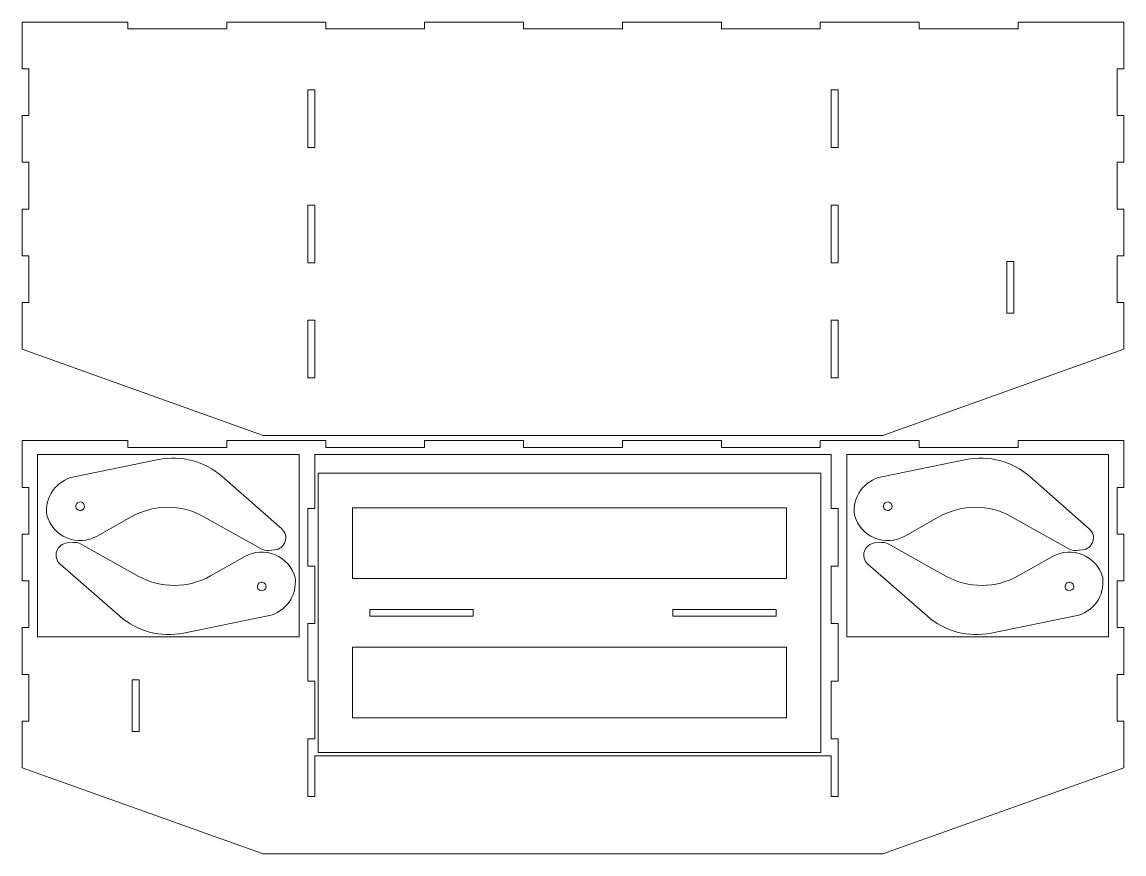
# Model space of a CAD drawing. Header units: millimetres. Extents: x -788 to 788, y -1290 to 1290.
# Drawn here: x -775 to -135, y 122 to 605 of the extents above; entities that cross this region are included whole.
import ezdxf

# ---------------------------------------------------------------- set-up
doc = ezdxf.new("R2010")
doc.units = ezdxf.units.MM
doc.header["$MEASUREMENT"] = 0
doc.layers.add('Camada 1', color=7, linetype='Continuous')

msp = doc.modelspace()

# ---------------------------------------------------------------- linework, layer by layer
at = {"layer": 'Camada 1', "color": 250, "lineweight": 20}
for points, knots in [([(-275.4463, 365.0934), (-275.4463, 365.0934), (-635.4463, 365.0934), (-635.4463, 365.0934), (-635.4463, 365.0934), (-635.4463, 365.0934), (-775.4463, 415.0934), (-775.4463, 415.0934), (-775.4463, 415.0934), (-775.4463, 415.0934), (-775.4463, 442.2363), (-775.4463, 442.2363), (-775.4463, 442.2363), (-775.4463, 442.2363), (-771.4463, 442.2363), (-771.4463, 442.2363), (-771.4463, 442.2363), (-771.4463, 442.2363), (-771.4463, 469.3791), (-771.4463, 469.3791), (-771.4463, 469.3791), (-771.4463, 469.3791), (-775.4463, 469.3791), (-775.4463, 469.3791), (-775.4463, 469.3791), (-775.4463, 469.3791), (-775.4463, 496.522), (-775.4463, 496.522), (-775.4463, 496.522), (-775.4463, 496.522), (-771.4463, 496.522), (-771.4463, 496.522), (-771.4463, 496.522), (-771.4463, 496.522), (-771.4463, 523.6648), (-771.4463, 523.6648), (-771.4463, 523.6648), (-771.4463, 523.6648), (-775.4463, 523.6648), (-775.4463, 523.6648), (-775.4463, 523.6648), (-775.4463, 523.6648), (-775.4463, 550.8077), (-775.4463, 550.8077), (-775.4463, 550.8077), (-775.4463, 550.8077), (-771.4463, 550.8077), (-771.4463, 550.8077), (-771.4463, 550.8077), (-771.4463, 550.8077), (-771.4463, 577.9505), (-771.4463, 577.9505), (-771.4463, 577.9505), (-771.4463, 577.9505), (-775.4463, 577.9505), (-775.4463, 577.9505), (-775.4463, 577.9505), (-775.4463, 577.9505), (-775.4463, 605.0934), (-775.4463, 605.0934), (-775.4463, 605.0934), (-775.4463, 605.0934), (-713.9918, 605.0934), (-713.9918, 605.0934), (-713.9918, 605.0934), (-713.9918, 605.0934), (-713.9918, 601.0934), (-713.9918, 601.0934), (-713.9918, 601.0934), (-713.9918, 601.0934), (-656.5372, 601.0934), (-656.5372, 601.0934), (-656.5372, 601.0934), (-656.5372, 601.0934), (-656.5372, 605.0934), (-656.5372, 605.0934), (-656.5372, 605.0934), (-656.5372, 605.0934), (-599.0827, 605.0934), (-599.0827, 605.0934), (-599.0827, 605.0934), (-599.0827, 605.0934), (-599.0827, 601.0934), (-599.0827, 601.0934), (-599.0827, 601.0934), (-599.0827, 601.0934), (-541.6281, 601.0934), (-541.6281, 601.0934), (-541.6281, 601.0934), (-541.6281, 601.0934), (-541.6281, 605.0934), (-541.6281, 605.0934), (-541.6281, 605.0934), (-541.6281, 605.0934), (-484.1736, 605.0934), (-484.1736, 605.0934), (-484.1736, 605.0934), (-484.1736, 605.0934), (-484.1736, 601.0934), (-484.1736, 601.0934), (-484.1736, 601.0934), (-484.1736, 601.0934), (-426.719, 601.0934), (-426.719, 601.0934), (-426.719, 601.0934), (-426.719, 601.0934), (-426.719, 605.0934), (-426.719, 605.0934), (-426.719, 605.0934), (-426.719, 605.0934), (-369.2645, 605.0934), (-369.2645, 605.0934), (-369.2645, 605.0934), (-369.2645, 605.0934), (-369.2645, 601.0934), (-369.2645, 601.0934), (-369.2645, 601.0934), (-369.2645, 601.0934), (-311.8099, 601.0934), (-311.8099, 601.0934), (-311.8099, 601.0934), (-311.8099, 601.0934), (-311.8099, 605.0934), (-311.8099, 605.0934), (-311.8099, 605.0934), (-311.8099, 605.0934), (-254.3554, 605.0934), (-254.3554, 605.0934), (-254.3554, 605.0934), (-254.3554, 605.0934), (-254.3554, 601.0934), (-254.3554, 601.0934), (-254.3554, 601.0934), (-254.3554, 601.0934), (-196.9008, 601.0934), (-196.9008, 601.0934), (-196.9008, 601.0934), (-196.9008, 601.0934), (-196.9008, 605.0934), (-196.9008, 605.0934), (-196.9008, 605.0934), (-196.9008, 605.0934), (-135.4463, 605.0934), (-135.4463, 605.0934), (-135.4463, 605.0934), (-135.4463, 605.0934), (-135.4463, 577.9505), (-135.4463, 577.9505), (-135.4463, 577.9505), (-135.4463, 577.9505), (-139.4463, 577.9505), (-139.4463, 577.9505), (-139.4463, 577.9505), (-139.4463, 577.9505), (-139.4463, 550.8077), (-139.4463, 550.8077), (-139.4463, 550.8077), (-139.4463, 550.8077), (-135.4463, 550.8077), (-135.4463, 550.8077), (-135.4463, 550.8077), (-135.4463, 550.8077), (-135.4463, 523.6648), (-135.4463, 523.6648), (-135.4463, 523.6648), (-135.4463, 523.6648), (-139.4463, 523.6648), (-139.4463, 523.6648), (-139.4463, 523.6648), (-139.4463, 523.6648), (-139.4463, 496.522), (-139.4463, 496.522), (-139.4463, 496.522), (-139.4463, 496.522), (-135.4463, 496.522), (-135.4463, 496.522), (-135.4463, 496.522), (-135.4463, 496.522), (-135.4463, 469.3791), (-135.4463, 469.3791), (-135.4463, 469.3791), (-135.4463, 469.3791), (-139.4463, 469.3791), (-139.4463, 469.3791), (-139.4463, 469.3791), (-139.4463, 469.3791), (-139.4463, 442.2363), (-139.4463, 442.2363), (-139.4463, 442.2363), (-139.4463, 442.2363), (-135.4463, 442.2363), (-135.4463, 442.2363), (-135.4463, 442.2363), (-135.4463, 442.2363), (-135.4463, 415.0934), (-135.4463, 415.0934), (-135.4463, 415.0934), (-135.4463, 415.0934), (-275.4463, 365.0934), (-275.4463, 365.0934)], [0, 0, 0, 0, 0.01960784, 0.01960784, 0.01960784, 0.01960784, 0.03921569, 0.03921569, 0.03921569, 0.03921569, 0.05882353, 0.05882353, 0.05882353, 0.05882353, 0.07843137, 0.07843137, 0.07843137, 0.07843137, 0.09803922, 0.09803922, 0.09803922, 0.09803922, 0.11764706, 0.11764706, 0.11764706, 0.11764706, 0.1372549, 0.1372549, 0.1372549, 0.1372549, 0.15686275, 0.15686275, 0.15686275, 0.15686275, 0.17647059, 0.17647059, 0.17647059, 0.17647059, 0.19607843, 0.19607843, 0.19607843, 0.19607843, 0.21568627, 0.21568627, 0.21568627, 0.21568627, 0.23529412, 0.23529412, 0.23529412, 0.23529412, 0.25490196, 0.25490196, 0.25490196, 0.25490196, 0.2745098, 0.2745098, 0.2745098, 0.2745098, 0.29411765, 0.29411765, 0.29411765, 0.29411765, 0.31372549, 0.31372549, 0.31372549, 0.31372549, 0.33333333, 0.33333333, 0.33333333, 0.33333333, 0.35294118, 0.35294118, 0.35294118, 0.35294118, 0.37254902, 0.37254902, 0.37254902, 0.37254902, 0.39215686, 0.39215686, 0.39215686, 0.39215686, 0.41176471, 0.41176471, 0.41176471, 0.41176471, 0.43137255, 0.43137255, 0.43137255, 0.43137255, 0.45098039, 0.45098039, 0.45098039, 0.45098039, 0.47058824, 0.47058824, 0.47058824, 0.47058824, 0.49019608, 0.49019608, 0.49019608, 0.49019608, 0.50980392, 0.50980392, 0.50980392, 0.50980392, 0.52941176, 0.52941176, 0.52941176, 0.52941176, 0.54901961, 0.54901961, 0.54901961, 0.54901961, 0.56862745, 0.56862745, 0.56862745, 0.56862745, 0.58823529, 0.58823529, 0.58823529, 0.58823529, 0.60784314, 0.60784314, 0.60784314, 0.60784314, 0.62745098, 0.62745098, 0.62745098, 0.62745098, 0.64705882, 0.64705882, 0.64705882, 0.64705882, 0.66666667, 0.66666667, 0.66666667, 0.66666667, 0.68627451, 0.68627451, 0.68627451, 0.68627451, 0.70588235, 0.70588235, 0.70588235, 0.70588235, 0.7254902, 0.7254902, 0.7254902, 0.7254902, 0.74509804, 0.74509804, 0.74509804, 0.74509804, 0.76470588, 0.76470588, 0.76470588, 0.76470588, 0.78431373, 0.78431373, 0.78431373, 0.78431373, 0.80392157, 0.80392157, 0.80392157, 0.80392157, 0.82352941, 0.82352941, 0.82352941, 0.82352941, 0.84313725, 0.84313725, 0.84313725, 0.84313725, 0.8627451, 0.8627451, 0.8627451, 0.8627451, 0.88235294, 0.88235294, 0.88235294, 0.88235294, 0.90196078, 0.90196078, 0.90196078, 0.90196078, 0.92156863, 0.92156863, 0.92156863, 0.92156863, 0.94117647, 0.94117647, 0.94117647, 0.94117647, 0.96078431, 0.96078431, 0.96078431, 0.96078431, 1, 1, 1, 1]), ([(-605.4463, 532.2363), (-605.4463, 532.2363), (-605.4463, 565.6648), (-605.4463, 565.6648), (-605.4463, 565.6648), (-605.4463, 565.6648), (-609.4463, 565.6648), (-609.4463, 565.6648), (-609.4463, 565.6648), (-609.4463, 565.6648), (-609.4463, 532.2363), (-609.4463, 532.2363), (-609.4463, 532.2363), (-609.4463, 532.2363), (-605.4463, 532.2363), (-605.4463, 532.2363)], [0, 0, 0, 0, 0.2, 0.2, 0.2, 0.2, 0.4, 0.4, 0.4, 0.4, 0.6, 0.6, 0.6, 0.6, 1, 1, 1, 1]), ([(-305.4463, 565.6648), (-305.4463, 565.6648), (-305.4463, 532.2363), (-305.4463, 532.2363), (-305.4463, 532.2363), (-305.4463, 532.2363), (-301.4463, 532.2363), (-301.4463, 532.2363), (-301.4463, 532.2363), (-301.4463, 532.2363), (-301.4463, 565.6648), (-301.4463, 565.6648), (-301.4463, 565.6648), (-301.4463, 565.6648), (-305.4463, 565.6648), (-305.4463, 565.6648)], [0, 0, 0, 0, 0.2, 0.2, 0.2, 0.2, 0.4, 0.4, 0.4, 0.4, 0.6, 0.6, 0.6, 0.6, 1, 1, 1, 1]), ([(-605.4463, 465.3791), (-605.4463, 465.3791), (-605.4463, 498.8077), (-605.4463, 498.8077), (-605.4463, 498.8077), (-605.4463, 498.8077), (-609.4463, 498.8077), (-609.4463, 498.8077), (-609.4463, 498.8077), (-609.4463, 498.8077), (-609.4463, 465.3791), (-609.4463, 465.3791), (-609.4463, 465.3791), (-609.4463, 465.3791), (-605.4463, 465.3791), (-605.4463, 465.3791)], [0, 0, 0, 0, 0.2, 0.2, 0.2, 0.2, 0.4, 0.4, 0.4, 0.4, 0.6, 0.6, 0.6, 0.6, 1, 1, 1, 1]), ([(-305.4463, 498.8077), (-305.4463, 498.8077), (-305.4463, 465.3791), (-305.4463, 465.3791), (-305.4463, 465.3791), (-305.4463, 465.3791), (-301.4463, 465.3791), (-301.4463, 465.3791), (-301.4463, 465.3791), (-301.4463, 465.3791), (-301.4463, 498.8077), (-301.4463, 498.8077), (-301.4463, 498.8077), (-301.4463, 498.8077), (-305.4463, 498.8077), (-305.4463, 498.8077)], [0, 0, 0, 0, 0.2, 0.2, 0.2, 0.2, 0.4, 0.4, 0.4, 0.4, 0.6, 0.6, 0.6, 0.6, 1, 1, 1, 1]), ([(-203.4463, 466.0934), (-203.4463, 466.0934), (-203.4463, 436.0934), (-203.4463, 436.0934), (-203.4463, 436.0934), (-203.4463, 436.0934), (-199.4463, 436.0934), (-199.4463, 436.0934), (-199.4463, 436.0934), (-199.4463, 436.0934), (-199.4463, 466.0934), (-199.4463, 466.0934), (-199.4463, 466.0934), (-199.4463, 466.0934), (-203.4463, 466.0934), (-203.4463, 466.0934)], [0, 0, 0, 0, 0.2, 0.2, 0.2, 0.2, 0.4, 0.4, 0.4, 0.4, 0.6, 0.6, 0.6, 0.6, 1, 1, 1, 1]), ([(-605.4463, 398.522), (-605.4463, 398.522), (-605.4463, 431.9505), (-605.4463, 431.9505), (-605.4463, 431.9505), (-605.4463, 431.9505), (-609.4463, 431.9505), (-609.4463, 431.9505), (-609.4463, 431.9505), (-609.4463, 431.9505), (-609.4463, 398.522), (-609.4463, 398.522), (-609.4463, 398.522), (-609.4463, 398.522), (-605.4463, 398.522), (-605.4463, 398.522)], [0, 0, 0, 0, 0.2, 0.2, 0.2, 0.2, 0.4, 0.4, 0.4, 0.4, 0.6, 0.6, 0.6, 0.6, 1, 1, 1, 1]), ([(-305.4463, 431.9505), (-305.4463, 431.9505), (-305.4463, 398.522), (-305.4463, 398.522), (-305.4463, 398.522), (-305.4463, 398.522), (-301.4463, 398.522), (-301.4463, 398.522), (-301.4463, 398.522), (-301.4463, 398.522), (-301.4463, 431.9505), (-301.4463, 431.9505), (-301.4463, 431.9505), (-301.4463, 431.9505), (-305.4463, 431.9505), (-305.4463, 431.9505)], [0, 0, 0, 0, 0.2, 0.2, 0.2, 0.2, 0.4, 0.4, 0.4, 0.4, 0.6, 0.6, 0.6, 0.6, 1, 1, 1, 1]), ([(-775.4463, 172.0934), (-775.4463, 172.0934), (-635.4463, 122.0934), (-635.4463, 122.0934), (-635.4463, 122.0934), (-635.4463, 122.0934), (-275.4463, 122.0934), (-275.4463, 122.0934), (-275.4463, 122.0934), (-275.4463, 122.0934), (-135.4463, 172.0934), (-135.4463, 172.0934), (-135.4463, 172.0934), (-135.4463, 172.0934), (-135.4463, 199.2363), (-135.4463, 199.2363), (-135.4463, 199.2363), (-135.4463, 199.2363), (-139.4463, 199.2363), (-139.4463, 199.2363), (-139.4463, 199.2363), (-139.4463, 199.2363), (-139.4463, 226.3791), (-139.4463, 226.3791), (-139.4463, 226.3791), (-139.4463, 226.3791), (-135.4463, 226.3791), (-135.4463, 226.3791), (-135.4463, 226.3791), (-135.4463, 226.3791), (-135.4463, 253.522), (-135.4463, 253.522), (-135.4463, 253.522), (-135.4463, 253.522), (-139.4463, 253.522), (-139.4463, 253.522), (-139.4463, 253.522), (-139.4463, 253.522), (-139.4463, 280.6648), (-139.4463, 280.6648), (-139.4463, 280.6648), (-139.4463, 280.6648), (-135.4463, 280.6648), (-135.4463, 280.6648), (-135.4463, 280.6648), (-135.4463, 280.6648), (-135.4463, 307.8077), (-135.4463, 307.8077), (-135.4463, 307.8077), (-135.4463, 307.8077), (-139.4463, 307.8077), (-139.4463, 307.8077), (-139.4463, 307.8077), (-139.4463, 307.8077), (-139.4463, 334.9505), (-139.4463, 334.9505), (-139.4463, 334.9505), (-139.4463, 334.9505), (-135.4463, 334.9505), (-135.4463, 334.9505), (-135.4463, 334.9505), (-135.4463, 334.9505), (-135.4463, 362.0934), (-135.4463, 362.0934), (-135.4463, 362.0934), (-135.4463, 362.0934), (-196.9008, 362.0934), (-196.9008, 362.0934), (-196.9008, 362.0934), (-196.9008, 362.0934), (-196.9008, 358.0934), (-196.9008, 358.0934), (-196.9008, 358.0934), (-196.9008, 358.0934), (-254.3554, 358.0934), (-254.3554, 358.0934), (-254.3554, 358.0934), (-254.3554, 358.0934), (-254.3554, 362.0934), (-254.3554, 362.0934), (-254.3554, 362.0934), (-254.3554, 362.0934), (-311.8099, 362.0934), (-311.8099, 362.0934), (-311.8099, 362.0934), (-311.8099, 362.0934), (-311.8099, 358.0934), (-311.8099, 358.0934), (-311.8099, 358.0934), (-311.8099, 358.0934), (-369.2645, 358.0934), (-369.2645, 358.0934), (-369.2645, 358.0934), (-369.2645, 358.0934), (-369.2645, 362.0934), (-369.2645, 362.0934), (-369.2645, 362.0934), (-369.2645, 362.0934), (-426.719, 362.0934), (-426.719, 362.0934), (-426.719, 362.0934), (-426.719, 362.0934), (-426.719, 358.0934), (-426.719, 358.0934), (-426.719, 358.0934), (-426.719, 358.0934), (-484.1736, 358.0934), (-484.1736, 358.0934), (-484.1736, 358.0934), (-484.1736, 358.0934), (-484.1736, 362.0934), (-484.1736, 362.0934), (-484.1736, 362.0934), (-484.1736, 362.0934), (-541.6281, 362.0934), (-541.6281, 362.0934), (-541.6281, 362.0934), (-541.6281, 362.0934), (-541.6281, 358.0934), (-541.6281, 358.0934), (-541.6281, 358.0934), (-541.6281, 358.0934), (-599.0827, 358.0934), (-599.0827, 358.0934), (-599.0827, 358.0934), (-599.0827, 358.0934), (-599.0827, 362.0934), (-599.0827, 362.0934), (-599.0827, 362.0934), (-599.0827, 362.0934), (-656.5372, 362.0934), (-656.5372, 362.0934), (-656.5372, 362.0934), (-656.5372, 362.0934), (-656.5372, 358.0934), (-656.5372, 358.0934), (-656.5372, 358.0934), (-656.5372, 358.0934), (-713.9918, 358.0934), (-713.9918, 358.0934), (-713.9918, 358.0934), (-713.9918, 358.0934), (-713.9918, 362.0934), (-713.9918, 362.0934), (-713.9918, 362.0934), (-713.9918, 362.0934), (-775.4463, 362.0934), (-775.4463, 362.0934), (-775.4463, 362.0934), (-775.4463, 362.0934), (-775.4463, 334.9505), (-775.4463, 334.9505), (-775.4463, 334.9505), (-775.4463, 334.9505), (-771.4463, 334.9505), (-771.4463, 334.9505), (-771.4463, 334.9505), (-771.4463, 334.9505), (-771.4463, 307.8077), (-771.4463, 307.8077), (-771.4463, 307.8077), (-771.4463, 307.8077), (-775.4463, 307.8077), (-775.4463, 307.8077), (-775.4463, 307.8077), (-775.4463, 307.8077), (-775.4463, 280.6648), (-775.4463, 280.6648), (-775.4463, 280.6648), (-775.4463, 280.6648), (-771.4463, 280.6648), (-771.4463, 280.6648), (-771.4463, 280.6648), (-771.4463, 280.6648), (-771.4463, 253.522), (-771.4463, 253.522), (-771.4463, 253.522), (-771.4463, 253.522), (-775.4463, 253.522), (-775.4463, 253.522), (-775.4463, 253.522), (-775.4463, 253.522), (-775.4463, 226.3791), (-775.4463, 226.3791), (-775.4463, 226.3791), (-775.4463, 226.3791), (-771.4463, 226.3791), (-771.4463, 226.3791), (-771.4463, 226.3791), (-771.4463, 226.3791), (-771.4463, 199.2363), (-771.4463, 199.2363), (-771.4463, 199.2363), (-771.4463, 199.2363), (-775.4463, 199.2363), (-775.4463, 199.2363), (-775.4463, 199.2363), (-775.4463, 199.2363), (-775.4463, 172.0934), (-775.4463, 172.0934)], [0, 0, 0, 0, 0.01960784, 0.01960784, 0.01960784, 0.01960784, 0.03921569, 0.03921569, 0.03921569, 0.03921569, 0.05882353, 0.05882353, 0.05882353, 0.05882353, 0.07843137, 0.07843137, 0.07843137, 0.07843137, 0.09803922, 0.09803922, 0.09803922, 0.09803922, 0.11764706, 0.11764706, 0.11764706, 0.11764706, 0.1372549, 0.1372549, 0.1372549, 0.1372549, 0.15686275, 0.15686275, 0.15686275, 0.15686275, 0.17647059, 0.17647059, 0.17647059, 0.17647059, 0.19607843, 0.19607843, 0.19607843, 0.19607843, 0.21568627, 0.21568627, 0.21568627, 0.21568627, 0.23529412, 0.23529412, 0.23529412, 0.23529412, 0.25490196, 0.25490196, 0.25490196, 0.25490196, 0.2745098, 0.2745098, 0.2745098, 0.2745098, 0.29411765, 0.29411765, 0.29411765, 0.29411765, 0.31372549, 0.31372549, 0.31372549, 0.31372549, 0.33333333, 0.33333333, 0.33333333, 0.33333333, 0.35294118, 0.35294118, 0.35294118, 0.35294118, 0.37254902, 0.37254902, 0.37254902, 0.37254902, 0.39215686, 0.39215686, 0.39215686, 0.39215686, 0.41176471, 0.41176471, 0.41176471, 0.41176471, 0.43137255, 0.43137255, 0.43137255, 0.43137255, 0.45098039, 0.45098039, 0.45098039, 0.45098039, 0.47058824, 0.47058824, 0.47058824, 0.47058824, 0.49019608, 0.49019608, 0.49019608, 0.49019608, 0.50980392, 0.50980392, 0.50980392, 0.50980392, 0.52941176, 0.52941176, 0.52941176, 0.52941176, 0.54901961, 0.54901961, 0.54901961, 0.54901961, 0.56862745, 0.56862745, 0.56862745, 0.56862745, 0.58823529, 0.58823529, 0.58823529, 0.58823529, 0.60784314, 0.60784314, 0.60784314, 0.60784314, 0.62745098, 0.62745098, 0.62745098, 0.62745098, 0.64705882, 0.64705882, 0.64705882, 0.64705882, 0.66666667, 0.66666667, 0.66666667, 0.66666667, 0.68627451, 0.68627451, 0.68627451, 0.68627451, 0.70588235, 0.70588235, 0.70588235, 0.70588235, 0.7254902, 0.7254902, 0.7254902, 0.7254902, 0.74509804, 0.74509804, 0.74509804, 0.74509804, 0.76470588, 0.76470588, 0.76470588, 0.76470588, 0.78431373, 0.78431373, 0.78431373, 0.78431373, 0.80392157, 0.80392157, 0.80392157, 0.80392157, 0.82352941, 0.82352941, 0.82352941, 0.82352941, 0.84313725, 0.84313725, 0.84313725, 0.84313725, 0.8627451, 0.8627451, 0.8627451, 0.8627451, 0.88235294, 0.88235294, 0.88235294, 0.88235294, 0.90196078, 0.90196078, 0.90196078, 0.90196078, 0.92156863, 0.92156863, 0.92156863, 0.92156863, 0.94117647, 0.94117647, 0.94117647, 0.94117647, 0.96078431, 0.96078431, 0.96078431, 0.96078431, 1, 1, 1, 1]), ([(-614.4463, 248.0934), (-614.4463, 248.0934), (-766.4463, 248.0934), (-766.4463, 248.0934), (-766.4463, 248.0934), (-766.4463, 248.0934), (-766.4463, 354.0934), (-766.4463, 354.0934), (-766.4463, 354.0934), (-766.4463, 354.0934), (-614.4463, 354.0934), (-614.4463, 354.0934), (-614.4463, 354.0934), (-614.4463, 354.0934), (-614.4463, 248.0934), (-614.4463, 248.0934)], [0, 0, 0, 0, 0.2, 0.2, 0.2, 0.2, 0.4, 0.4, 0.4, 0.4, 0.6, 0.6, 0.6, 0.6, 1, 1, 1, 1]), ([(-711.9887, 317.8099), (-698.9192, 325.1815), (-682.9523, 325.2071), (-669.8592, 317.8774), (-669.8592, 317.8774), (-669.8592, 317.8774), (-636.4982, 299.2012), (-636.4982, 299.2012), (-636.4982, 299.2012), (-635.2854, 298.5224), (-633.8982, 298.2199), (-632.5131, 298.3322), (-632.5131, 298.3322), (-632.5131, 298.3322), (-628.6981, 298.6414), (-628.6981, 298.6414), (-628.6981, 298.6414), (-625.8955, 298.8687), (-623.5009, 300.7507), (-622.6179, 303.4202), (-622.6179, 303.4202), (-621.7349, 306.0898), (-622.5349, 309.0286), (-624.6492, 310.8821), (-624.6492, 310.8821), (-624.6492, 310.8821), (-659.2656, 341.2302), (-659.2656, 341.2302), (-659.2656, 341.2302), (-669.3506, 350.0717), (-682.9834, 353.7012), (-696.1295, 351.0446), (-696.1295, 351.0446), (-696.1295, 351.0446), (-745.1702, 341.1347), (-745.1702, 341.1347), (-745.1702, 341.1347), (-755.5161, 339.0441), (-762.4563, 329.2735), (-761.0237, 318.8162), (-761.0237, 318.8162), (-759.4193, 312.8485), (-755.1465, 307.9576), (-749.4482, 305.5664), (-749.4482, 305.5664), (-743.75, 303.1753), (-737.2665, 303.5525), (-731.884, 306.5884), (-731.884, 306.5884), (-731.884, 306.5884), (-711.9887, 317.8099), (-711.9887, 317.8099)], [0, 0, 0, 0, 0.07142857, 0.07142857, 0.07142857, 0.07142857, 0.14285714, 0.14285714, 0.14285714, 0.14285714, 0.21428571, 0.21428571, 0.21428571, 0.21428571, 0.28571429, 0.28571429, 0.28571429, 0.28571429, 0.35714286, 0.35714286, 0.35714286, 0.35714286, 0.42857143, 0.42857143, 0.42857143, 0.42857143, 0.5, 0.5, 0.5, 0.5, 0.57142857, 0.57142857, 0.57142857, 0.57142857, 0.64285714, 0.64285714, 0.64285714, 0.64285714, 0.71428571, 0.71428571, 0.71428571, 0.71428571, 0.78571429, 0.78571429, 0.78571429, 0.78571429, 0.85714286, 0.85714286, 0.85714286, 0.85714286, 1, 1, 1, 1]), ([(-605.4463, 188.9505), (-605.4463, 188.9505), (-605.4463, 222.3791), (-605.4463, 222.3791), (-605.4463, 222.3791), (-605.4463, 222.3791), (-609.4463, 222.3791), (-609.4463, 222.3791), (-609.4463, 222.3791), (-609.4463, 222.3791), (-609.4463, 255.8077), (-609.4463, 255.8077), (-609.4463, 255.8077), (-609.4463, 255.8077), (-605.4463, 255.8077), (-605.4463, 255.8077), (-605.4463, 255.8077), (-605.4463, 255.8077), (-605.4463, 289.2363), (-605.4463, 289.2363), (-605.4463, 289.2363), (-605.4463, 289.2363), (-609.4463, 289.2363), (-609.4463, 289.2363), (-609.4463, 289.2363), (-609.4463, 289.2363), (-609.4463, 322.6648), (-609.4463, 322.6648), (-609.4463, 322.6648), (-609.4463, 322.6648), (-605.4463, 322.6648), (-605.4463, 322.6648), (-605.4463, 322.6648), (-605.4463, 322.6648), (-605.4463, 354.0934), (-605.4463, 354.0934), (-605.4463, 354.0934), (-605.4463, 354.0934), (-305.4463, 354.0934), (-305.4463, 354.0934), (-305.4463, 354.0934), (-305.4463, 354.0934), (-305.4463, 322.6648), (-305.4463, 322.6648), (-305.4463, 322.6648), (-305.4463, 322.6648), (-301.4463, 322.6648), (-301.4463, 322.6648), (-301.4463, 322.6648), (-301.4463, 322.6648), (-301.4463, 289.2363), (-301.4463, 289.2363), (-301.4463, 289.2363), (-301.4463, 289.2363), (-305.4463, 289.2363), (-305.4463, 289.2363), (-305.4463, 289.2363), (-305.4463, 289.2363), (-305.4463, 255.8077), (-305.4463, 255.8077), (-305.4463, 255.8077), (-305.4463, 255.8077), (-301.4463, 255.8077), (-301.4463, 255.8077), (-301.4463, 255.8077), (-301.4463, 255.8077), (-301.4463, 222.3791), (-301.4463, 222.3791), (-301.4463, 222.3791), (-301.4463, 222.3791), (-305.4463, 222.3791), (-305.4463, 222.3791), (-305.4463, 222.3791), (-305.4463, 222.3791), (-305.4463, 188.9505), (-305.4463, 188.9505), (-305.4463, 188.9505), (-305.4463, 188.9505), (-301.4463, 188.9505), (-301.4463, 188.9505), (-301.4463, 188.9505), (-301.4463, 188.9505), (-301.4463, 155.522), (-301.4463, 155.522), (-301.4463, 155.522), (-301.4463, 155.522), (-305.4463, 155.522), (-305.4463, 155.522), (-305.4463, 155.522), (-305.4463, 155.522), (-305.4463, 179.0934), (-305.4463, 179.0934), (-305.4463, 179.0934), (-305.4463, 179.0934), (-605.4463, 179.0934), (-605.4463, 179.0934), (-605.4463, 179.0934), (-605.4463, 179.0934), (-605.4463, 155.522), (-605.4463, 155.522), (-605.4463, 155.522), (-605.4463, 155.522), (-609.4463, 155.522), (-609.4463, 155.522), (-609.4463, 155.522), (-609.4463, 155.522), (-609.4463, 188.9505), (-609.4463, 188.9505), (-609.4463, 188.9505), (-609.4463, 188.9505), (-605.4463, 188.9505), (-605.4463, 188.9505)], [0, 0, 0, 0, 0.03448276, 0.03448276, 0.03448276, 0.03448276, 0.06896552, 0.06896552, 0.06896552, 0.06896552, 0.10344828, 0.10344828, 0.10344828, 0.10344828, 0.13793103, 0.13793103, 0.13793103, 0.13793103, 0.17241379, 0.17241379, 0.17241379, 0.17241379, 0.20689655, 0.20689655, 0.20689655, 0.20689655, 0.24137931, 0.24137931, 0.24137931, 0.24137931, 0.27586207, 0.27586207, 0.27586207, 0.27586207, 0.31034483, 0.31034483, 0.31034483, 0.31034483, 0.34482759, 0.34482759, 0.34482759, 0.34482759, 0.37931034, 0.37931034, 0.37931034, 0.37931034, 0.4137931, 0.4137931, 0.4137931, 0.4137931, 0.44827586, 0.44827586, 0.44827586, 0.44827586, 0.48275862, 0.48275862, 0.48275862, 0.48275862, 0.51724138, 0.51724138, 0.51724138, 0.51724138, 0.55172414, 0.55172414, 0.55172414, 0.55172414, 0.5862069, 0.5862069, 0.5862069, 0.5862069, 0.62068966, 0.62068966, 0.62068966, 0.62068966, 0.65517241, 0.65517241, 0.65517241, 0.65517241, 0.68965517, 0.68965517, 0.68965517, 0.68965517, 0.72413793, 0.72413793, 0.72413793, 0.72413793, 0.75862069, 0.75862069, 0.75862069, 0.75862069, 0.79310345, 0.79310345, 0.79310345, 0.79310345, 0.82758621, 0.82758621, 0.82758621, 0.82758621, 0.86206897, 0.86206897, 0.86206897, 0.86206897, 0.89655172, 0.89655172, 0.89655172, 0.89655172, 0.93103448, 0.93103448, 0.93103448, 0.93103448, 1, 1, 1, 1]), ([(-296.4463, 248.0934), (-296.4463, 248.0934), (-296.4463, 354.0934), (-296.4463, 354.0934), (-296.4463, 354.0934), (-296.4463, 354.0934), (-144.4463, 354.0934), (-144.4463, 354.0934), (-144.4463, 354.0934), (-144.4463, 354.0934), (-144.4463, 248.0934), (-144.4463, 248.0934), (-144.4463, 248.0934), (-144.4463, 248.0934), (-296.4463, 248.0934), (-296.4463, 248.0934)], [0, 0, 0, 0, 0.2, 0.2, 0.2, 0.2, 0.4, 0.4, 0.4, 0.4, 0.6, 0.6, 0.6, 0.6, 1, 1, 1, 1]), ([(-242.9031, 317.8099), (-229.8336, 325.1815), (-213.8667, 325.2071), (-200.7736, 317.8774), (-200.7736, 317.8774), (-200.7736, 317.8774), (-167.4126, 299.2012), (-167.4126, 299.2012), (-167.4126, 299.2012), (-166.1998, 298.5224), (-164.8126, 298.2199), (-163.4275, 298.3322), (-163.4275, 298.3322), (-163.4275, 298.3322), (-159.6125, 298.6414), (-159.6125, 298.6414), (-159.6125, 298.6414), (-156.8099, 298.8687), (-154.4153, 300.7507), (-153.5323, 303.4202), (-153.5323, 303.4202), (-152.6493, 306.0898), (-153.4493, 309.0286), (-155.5636, 310.8821), (-155.5636, 310.8821), (-155.5636, 310.8821), (-190.18, 341.2302), (-190.18, 341.2302), (-190.18, 341.2302), (-200.265, 350.0717), (-213.8978, 353.7012), (-227.0439, 351.0446), (-227.0439, 351.0446), (-227.0439, 351.0446), (-276.0846, 341.1347), (-276.0846, 341.1347), (-276.0846, 341.1347), (-286.4305, 339.0441), (-293.3707, 329.2735), (-291.9381, 318.8162), (-291.9381, 318.8162), (-290.3337, 312.8485), (-286.0609, 307.9576), (-280.3626, 305.5664), (-280.3626, 305.5664), (-274.6644, 303.1753), (-268.1809, 303.5525), (-262.7984, 306.5884), (-262.7984, 306.5884), (-262.7984, 306.5884), (-242.9031, 317.8099), (-242.9031, 317.8099)], [0, 0, 0, 0, 0.07142857, 0.07142857, 0.07142857, 0.07142857, 0.14285714, 0.14285714, 0.14285714, 0.14285714, 0.21428571, 0.21428571, 0.21428571, 0.21428571, 0.28571429, 0.28571429, 0.28571429, 0.28571429, 0.35714286, 0.35714286, 0.35714286, 0.35714286, 0.42857143, 0.42857143, 0.42857143, 0.42857143, 0.5, 0.5, 0.5, 0.5, 0.57142857, 0.57142857, 0.57142857, 0.57142857, 0.64285714, 0.64285714, 0.64285714, 0.64285714, 0.71428571, 0.71428571, 0.71428571, 0.71428571, 0.78571429, 0.78571429, 0.78571429, 0.78571429, 0.85714286, 0.85714286, 0.85714286, 0.85714286, 1, 1, 1, 1]), ([(-603.4463, 181.0851), (-603.4463, 181.0851), (-311.4463, 181.0851), (-311.4463, 181.0851), (-311.4463, 181.0851), (-311.4463, 181.0851), (-311.4463, 343.0851), (-311.4463, 343.0851), (-311.4463, 343.0851), (-311.4463, 343.0851), (-603.4463, 343.0851), (-603.4463, 343.0851), (-603.4463, 343.0851), (-603.4463, 343.0851), (-603.4463, 181.0851), (-603.4463, 181.0851)], [0, 0, 0, 0, 0.2, 0.2, 0.2, 0.2, 0.4, 0.4, 0.4, 0.4, 0.6, 0.6, 0.6, 0.6, 1, 1, 1, 1]), ([(-739.5645, 322.7242), (-740.2738, 321.5396), (-741.8091, 321.1543), (-742.9937, 321.8636), (-742.9937, 321.8636), (-744.1783, 322.5729), (-744.5636, 324.1082), (-743.8543, 325.2928), (-743.8543, 325.2928), (-743.145, 326.4774), (-741.6097, 326.8627), (-740.4251, 326.1534), (-740.4251, 326.1534), (-739.2405, 325.4441), (-738.8552, 323.9088), (-739.5645, 322.7242)], [0, 0, 0, 0, 0.2, 0.2, 0.2, 0.2, 0.4, 0.4, 0.4, 0.4, 0.6, 0.6, 0.6, 0.6, 1, 1, 1, 1]), ([(-270.4789, 322.7242), (-271.1882, 321.5396), (-272.7235, 321.1543), (-273.9081, 321.8636), (-273.9081, 321.8636), (-275.0927, 322.5729), (-275.478, 324.1082), (-274.7687, 325.2928), (-274.7687, 325.2928), (-274.0594, 326.4774), (-272.5241, 326.8627), (-271.3395, 326.1534), (-271.3395, 326.1534), (-270.1549, 325.4441), (-269.7696, 323.9088), (-270.4789, 322.7242)], [0, 0, 0, 0, 0.2, 0.2, 0.2, 0.2, 0.4, 0.4, 0.4, 0.4, 0.6, 0.6, 0.6, 0.6, 1, 1, 1, 1]), ([(-331.4463, 282.0851), (-331.4463, 282.0851), (-583.4463, 282.0851), (-583.4463, 282.0851), (-583.4463, 282.0851), (-583.4463, 282.0851), (-583.4463, 323.0851), (-583.4463, 323.0851), (-583.4463, 323.0851), (-583.4463, 323.0851), (-331.4463, 323.0851), (-331.4463, 323.0851), (-331.4463, 323.0851), (-331.4463, 323.0851), (-331.4463, 282.0851), (-331.4463, 282.0851)], [0, 0, 0, 0, 0.2, 0.2, 0.2, 0.2, 0.4, 0.4, 0.4, 0.4, 0.6, 0.6, 0.6, 0.6, 1, 1, 1, 1]), ([(-665.9185, 283.5654), (-678.9813, 276.182), (-694.9482, 276.1421), (-708.0478, 283.46), (-708.0478, 283.46), (-708.0478, 283.46), (-741.4257, 302.1061), (-741.4257, 302.1061), (-741.4257, 302.1061), (-742.6391, 302.7838), (-744.0266, 303.0851), (-745.4116, 302.9715), (-745.4116, 302.9715), (-745.4116, 302.9715), (-749.2263, 302.6588), (-749.2263, 302.6588), (-749.2263, 302.6588), (-752.0287, 302.4291), (-754.4216, 300.5448), (-755.3022, 297.8746), (-755.3022, 297.8746), (-756.1828, 295.2042), (-755.3802, 292.2661), (-753.2642, 290.4145), (-753.2642, 290.4145), (-753.2642, 290.4145), (-718.6204, 260.0976), (-718.6204, 260.0976), (-718.6204, 260.0976), (-708.5274, 251.2652), (-694.8914, 247.648), (-681.7477, 250.3164), (-681.7477, 250.3164), (-681.7477, 250.3164), (-632.7159, 260.2705), (-632.7159, 260.2705), (-632.7159, 260.2705), (-622.372, 262.3705), (-615.4405, 272.1473), (-616.8826, 282.6033), (-616.8826, 282.6033), (-618.4923, 288.5696), (-622.7696, 293.4566), (-628.47, 295.8426), (-628.47, 295.8426), (-634.1703, 298.2286), (-640.6535, 297.8456), (-646.0333, 294.8049), (-646.0333, 294.8049), (-646.0333, 294.8049), (-665.9185, 283.5654), (-665.9185, 283.5654)], [0, 0, 0, 0, 0.07142857, 0.07142857, 0.07142857, 0.07142857, 0.14285714, 0.14285714, 0.14285714, 0.14285714, 0.21428571, 0.21428571, 0.21428571, 0.21428571, 0.28571429, 0.28571429, 0.28571429, 0.28571429, 0.35714286, 0.35714286, 0.35714286, 0.35714286, 0.42857143, 0.42857143, 0.42857143, 0.42857143, 0.5, 0.5, 0.5, 0.5, 0.57142857, 0.57142857, 0.57142857, 0.57142857, 0.64285714, 0.64285714, 0.64285714, 0.64285714, 0.71428571, 0.71428571, 0.71428571, 0.71428571, 0.78571429, 0.78571429, 0.78571429, 0.78571429, 0.85714286, 0.85714286, 0.85714286, 0.85714286, 1, 1, 1, 1]), ([(-196.8329, 283.5654), (-209.8957, 276.182), (-225.8626, 276.1421), (-238.9622, 283.46), (-238.9622, 283.46), (-238.9622, 283.46), (-272.3401, 302.1061), (-272.3401, 302.1061), (-272.3401, 302.1061), (-273.5535, 302.7838), (-274.941, 303.0851), (-276.326, 302.9715), (-276.326, 302.9715), (-276.326, 302.9715), (-280.1407, 302.6588), (-280.1407, 302.6588), (-280.1407, 302.6588), (-282.9431, 302.4291), (-285.336, 300.5448), (-286.2166, 297.8746), (-286.2166, 297.8746), (-287.0972, 295.2042), (-286.2946, 292.2661), (-284.1786, 290.4145), (-284.1786, 290.4145), (-284.1786, 290.4145), (-249.5348, 260.0976), (-249.5348, 260.0976), (-249.5348, 260.0976), (-239.4418, 251.2652), (-225.8058, 247.648), (-212.6621, 250.3164), (-212.6621, 250.3164), (-212.6621, 250.3164), (-163.6303, 260.2705), (-163.6303, 260.2705), (-163.6303, 260.2705), (-153.2864, 262.3705), (-146.3549, 272.1473), (-147.797, 282.6033), (-147.797, 282.6033), (-149.4067, 288.5696), (-153.684, 293.4566), (-159.3844, 295.8426), (-159.3844, 295.8426), (-165.0847, 298.2286), (-171.5679, 297.8456), (-176.9477, 294.8049), (-176.9477, 294.8049), (-176.9477, 294.8049), (-196.8329, 283.5654), (-196.8329, 283.5654)], [0, 0, 0, 0, 0.07142857, 0.07142857, 0.07142857, 0.07142857, 0.14285714, 0.14285714, 0.14285714, 0.14285714, 0.21428571, 0.21428571, 0.21428571, 0.21428571, 0.28571429, 0.28571429, 0.28571429, 0.28571429, 0.35714286, 0.35714286, 0.35714286, 0.35714286, 0.42857143, 0.42857143, 0.42857143, 0.42857143, 0.5, 0.5, 0.5, 0.5, 0.57142857, 0.57142857, 0.57142857, 0.57142857, 0.64285714, 0.64285714, 0.64285714, 0.64285714, 0.71428571, 0.71428571, 0.71428571, 0.71428571, 0.78571429, 0.78571429, 0.78571429, 0.78571429, 0.85714286, 0.85714286, 0.85714286, 0.85714286, 1, 1, 1, 1]), ([(-638.3382, 278.676), (-637.63, 279.8612), (-636.095, 280.2479), (-634.9098, 279.5396), (-634.9098, 279.5396), (-633.7246, 278.8314), (-633.3379, 277.2964), (-634.0461, 276.1112), (-634.0461, 276.1112), (-634.7543, 274.926), (-636.2893, 274.5393), (-637.4745, 275.2475), (-637.4745, 275.2475), (-638.6597, 275.9558), (-639.0464, 277.4907), (-638.3382, 278.676)], [0, 0, 0, 0, 0.2, 0.2, 0.2, 0.2, 0.4, 0.4, 0.4, 0.4, 0.6, 0.6, 0.6, 0.6, 1, 1, 1, 1]), ([(-169.2526, 278.676), (-168.5444, 279.8612), (-167.0094, 280.2479), (-165.8242, 279.5396), (-165.8242, 279.5396), (-164.639, 278.8314), (-164.2523, 277.2964), (-164.9605, 276.1112), (-164.9605, 276.1112), (-165.6687, 274.926), (-167.2037, 274.5393), (-168.3889, 275.2475), (-168.3889, 275.2475), (-169.5741, 275.9558), (-169.9608, 277.4907), (-169.2526, 278.676)], [0, 0, 0, 0, 0.2, 0.2, 0.2, 0.2, 0.4, 0.4, 0.4, 0.4, 0.6, 0.6, 0.6, 0.6, 1, 1, 1, 1]), ([(-513.4463, 260.0851), (-513.4463, 260.0851), (-573.4463, 260.0851), (-573.4463, 260.0851), (-573.4463, 260.0851), (-573.4463, 260.0851), (-573.4463, 264.0851), (-573.4463, 264.0851), (-573.4463, 264.0851), (-573.4463, 264.0851), (-513.4463, 264.0851), (-513.4463, 264.0851), (-513.4463, 264.0851), (-513.4463, 264.0851), (-513.4463, 260.0851), (-513.4463, 260.0851)], [0, 0, 0, 0, 0.2, 0.2, 0.2, 0.2, 0.4, 0.4, 0.4, 0.4, 0.6, 0.6, 0.6, 0.6, 1, 1, 1, 1]), ([(-337.4463, 260.0851), (-337.4463, 260.0851), (-397.4463, 260.0851), (-397.4463, 260.0851), (-397.4463, 260.0851), (-397.4463, 260.0851), (-397.4463, 264.0851), (-397.4463, 264.0851), (-397.4463, 264.0851), (-397.4463, 264.0851), (-337.4463, 264.0851), (-337.4463, 264.0851), (-337.4463, 264.0851), (-337.4463, 264.0851), (-337.4463, 260.0851), (-337.4463, 260.0851)], [0, 0, 0, 0, 0.2, 0.2, 0.2, 0.2, 0.4, 0.4, 0.4, 0.4, 0.6, 0.6, 0.6, 0.6, 1, 1, 1, 1]), ([(-583.4463, 242.0851), (-583.4463, 242.0851), (-331.4463, 242.0851), (-331.4463, 242.0851), (-331.4463, 242.0851), (-331.4463, 242.0851), (-331.4463, 201.0851), (-331.4463, 201.0851), (-331.4463, 201.0851), (-331.4463, 201.0851), (-583.4463, 201.0851), (-583.4463, 201.0851), (-583.4463, 201.0851), (-583.4463, 201.0851), (-583.4463, 242.0851), (-583.4463, 242.0851)], [0, 0, 0, 0, 0.2, 0.2, 0.2, 0.2, 0.4, 0.4, 0.4, 0.4, 0.6, 0.6, 0.6, 0.6, 1, 1, 1, 1]), ([(-707.4463, 223.0934), (-707.4463, 223.0934), (-707.4463, 193.0934), (-707.4463, 193.0934), (-707.4463, 193.0934), (-707.4463, 193.0934), (-711.4463, 193.0934), (-711.4463, 193.0934), (-711.4463, 193.0934), (-711.4463, 193.0934), (-711.4463, 223.0934), (-711.4463, 223.0934), (-711.4463, 223.0934), (-711.4463, 223.0934), (-707.4463, 223.0934), (-707.4463, 223.0934)], [0, 0, 0, 0, 0.2, 0.2, 0.2, 0.2, 0.4, 0.4, 0.4, 0.4, 0.6, 0.6, 0.6, 0.6, 1, 1, 1, 1])]:
    msp.add_open_spline(points, degree=3, knots=knots, dxfattribs=at)

doc.saveas('drawing.dxf')
